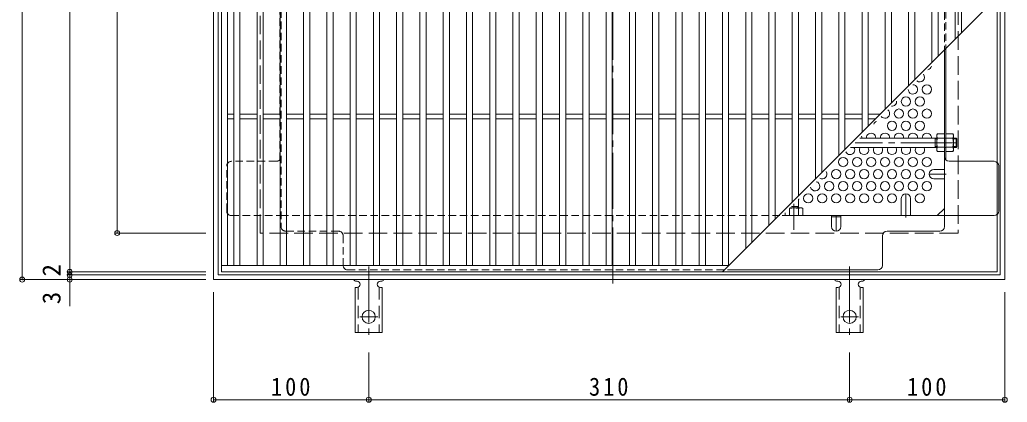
# Model space of a CAD drawing. Units: millimetres at full size, sheet at 1:4. Extents: x -744 to 1008, y -779 to 706.
# Drawn here: x -731 to -95, y -25 to 221 of the extents above; entities that cross this region are included whole.
import ezdxf
from ezdxf.enums import TextEntityAlignment as Align

# ---------------------------------------------------------------- set-up
doc = ezdxf.new("R2010")
doc.units = ezdxf.units.MM
doc.header["$LTSCALE"] = 4
doc.header["$PDMODE"] = 32
doc.header["$PDSIZE"] = 3.2
for name, pattern in [('CHAIN1', [8, 5, -1, 1, -1]), ('CHAIN2', [12, 9, -1, 1, -1]), ('DASHED1', [1.8, 1.2, -0.6]), ('DASHED2', [3, 2, -1]), ('DASHED3', [4, 3, -1])]:
    doc.linetypes.add(name, pattern=pattern)
for name, color, linetype, lineweight in [('A-1_躯体', 3, 'Continuous', 9), ('A-2_仕上', 3, 'Continuous', 9), ('A-4_その他', 7, 'Continuous', 9), ('A-6_寸法', 2, 'Continuous', 9), ('A-7_ハッチ', 2, 'Continuous', 9), ('A-8_記号', 2, 'Continuous', 9), ('A-A_ﾊｯﾁ-ﾜｸ', 3, 'Continuous', 9), ('A-B_ﾊｯﾁ', 2, 'Continuous', 9)]:
    doc.layers.add(name, color=color, linetype=linetype, lineweight=lineweight)
doc.styles.add('ＭＳ ゴシック', font='')
doc.styles.get('ＭＳ ゴシック').set_extended_font_data('MS Gothic')

msp = doc.modelspace()

# ---------------------------------------------------------------- linework, layer by layer
at = {"layer": 'A-1_躯体', "color": 2}
for p, q in [((-99.348, 560.989), (-99.348, 56.989)), ((-96.348, 563.989), (-96.348, 53.989)), ((-96.348, 53.989), (-606.348, 53.989)), ((-99.348, 56.989), (-603.349, 56.989))]:
    msp.add_line(p, q, dxfattribs=at)
at = {"layer": 'A-1_躯体', "color": 2, "linetype": 'DASHED3'}
for p, q in [((-126.348, 533.989), (-126.348, 83.989)), ((-126.348, 83.989), (-576.348, 83.989))]:
    msp.add_line(p, q, dxfattribs=at)
at = {"layer": 'A-1_躯体', "linetype": 'CHAIN2'}
for p, q in [((-127.242, 142.186), (-192.846, 142.186)), ((-232.242, 102.789), (-232.242, 85.953))]:
    msp.add_line(p, q, dxfattribs=at)
at = {"layer": 'A-1_躯体'}
for p, q in [((-140.242, 145.186), (-189.846, 145.186)), ((-141.242, 139.186), (-141.242, 145.186)), ((-141.242, 144.686), (-140.242, 144.686)), ((-127.742, 145.186), (-129.442, 145.186)), ((-129.442, 144.686), (-127.242, 144.686)), ((-127.742, 139.186), (-127.742, 145.186)), ((-127.742, 145.186), (-127.242, 144.686)), ((-127.242, 139.686), (-127.242, 144.686)), ((-140.242, 139.186), (-195.846, 139.186)), ((-141.242, 139.686), (-140.242, 139.686)), ((-129.442, 139.686), (-127.242, 139.686)), ((-127.742, 139.186), (-129.442, 139.186)), ((-127.742, 139.186), (-127.242, 139.686)), ((-229.242, 105.789), (-229.242, 100.186)), ((-234.742, 100.289), (-234.742, 100.186)), ((-233.846, 101.186), (-229.242, 101.186)), ((-229.742, 101.186), (-229.742, 100.186))]:
    msp.add_line(p, q, dxfattribs=at)
at = {"layer": 'A-1_躯体', "color": 2}
for points in [[(-606.348, 53.989), (-606.348, 563.989), (-96.348, 563.989)], [(-603.349, 56.989), (-603.349, 560.989), (-99.348, 560.989)]]:
    msp.add_lwpolyline(points, dxfattribs=at)
at = {"layer": 'A-1_躯体', "color": 2, "linetype": 'DASHED3'}
msp.add_lwpolyline([(-576.348, 83.989), (-576.348, 533.989), (-126.348, 533.989)], dxfattribs=at)
at = {"layer": 'A-2_仕上'}
for p, q in [((-601.348, 58.989), (-601.348, 558.989)), ((-597.348, 62.989), (-597.348, 554.989)), ((-593.348, 62.989), (-593.348, 554.989)), ((-589.348, 62.989), (-589.348, 554.989)), ((-578.348, 62.989), (-578.348, 554.989)), ((-574.348, 62.989), (-574.348, 554.989)), ((-563.348, 62.989), (-563.348, 554.989)), ((-559.348, 62.989), (-559.348, 554.989)), ((-548.348, 62.989), (-548.348, 554.989)), ((-544.348, 62.989), (-544.348, 554.989)), ((-533.347, 62.989), (-533.347, 554.989)), ((-529.348, 62.989), (-529.348, 554.989)), ((-518.347, 62.989), (-518.347, 554.989)), ((-514.347, 62.989), (-514.347, 554.989)), ((-503.347, 62.989), (-503.347, 554.989)), ((-499.347, 62.989), (-499.347, 554.989)), ((-488.347, 62.989), (-488.347, 554.989)), ((-484.347, 62.989), (-484.347, 554.989)), ((-473.347, 62.989), (-473.347, 554.989)), ((-469.347, 62.989), (-469.347, 554.989)), ((-458.347, 62.989), (-458.347, 554.989)), ((-454.347, 62.989), (-454.347, 554.989)), ((-443.347, 62.989), (-443.347, 554.989)), ((-439.347, 62.989), (-439.347, 554.989)), ((-428.347, 62.989), (-428.347, 554.989)), ((-424.347, 62.989), (-424.347, 554.989)), ((-413.347, 62.989), (-413.347, 554.989)), ((-409.347, 62.989), (-409.347, 554.989)), ((-398.346, 62.989), (-398.346, 554.989)), ((-394.347, 62.989), (-394.347, 554.989)), ((-383.346, 62.989), (-383.346, 554.989)), ((-379.346, 62.989), (-379.346, 554.989)), ((-368.346, 62.989), (-368.346, 554.989)), ((-364.346, 62.989), (-364.346, 554.989)), ((-353.346, 62.989), (-353.346, 554.989)), ((-349.346, 62.989), (-349.346, 554.989)), ((-338.346, 62.989), (-338.346, 554.989)), ((-334.346, 62.989), (-334.346, 554.989)), ((-323.346, 62.989), (-323.346, 554.989)), ((-319.346, 62.989), (-319.346, 554.989)), ((-308.346, 62.989), (-308.346, 554.989)), ((-304.346, 62.989), (-304.346, 554.989)), ((-293.346, 62.989), (-293.346, 554.989)), ((-289.346, 62.989), (-289.346, 554.989)), ((-278.346, 62.989), (-278.346, 554.989)), ((-274.346, 62.992), (-274.346, 554.989)), ((-263.345, 73.992), (-263.345, 554.989)), ((-259.346, 77.992), (-259.346, 554.989)), ((-248.345, 88.992), (-248.345, 554.989)), ((-244.345, 92.992), (-244.345, 554.989)), ((-233.345, 103.992), (-233.345, 554.989)), ((-229.345, 107.992), (-229.345, 554.989)), ((-218.345, 118.992), (-218.345, 554.989)), ((-214.345, 122.992), (-214.345, 554.989)), ((-203.345, 133.992), (-203.345, 554.989)), ((-199.345, 137.992), (-199.345, 554.989)), ((-188.345, 148.992), (-188.345, 554.989)), ((-184.345, 152.992), (-184.345, 554.989)), ((-173.345, 163.992), (-173.345, 554.989)), ((-169.345, 167.992), (-169.345, 554.989)), ((-158.345, 178.993), (-158.345, 554.989)), ((-154.345, 182.993), (-154.345, 554.989)), ((-143.345, 193.993), (-143.345, 554.989)), ((-139.345, 197.993), (-139.345, 554.989)), ((-128.344, 208.993), (-128.344, 554.989)), ((-124.345, 212.993), (-124.345, 554.989)), ((-101.348, 558.989), (-101.348, 58.989)), ((-101.348, 235.989), (-278.348, 58.989)), ((-597.348, 160.489), (-593.348, 160.489)), ((-589.348, 160.489), (-578.348, 160.489)), ((-574.348, 160.489), (-563.348, 160.489)), ((-559.348, 160.489), (-548.348, 160.489)), ((-544.348, 160.489), (-533.347, 160.489)), ((-529.348, 160.489), (-518.347, 160.489)), ((-514.347, 160.489), (-503.347, 160.489)), ((-499.347, 160.489), (-488.347, 160.489)), ((-484.347, 160.489), (-473.347, 160.489)), ((-469.347, 160.489), (-458.347, 160.489)), ((-454.347, 160.489), (-443.347, 160.489)), ((-439.347, 160.489), (-428.347, 160.489)), ((-424.347, 160.489), (-413.347, 160.489)), ((-409.347, 160.489), (-398.346, 160.489)), ((-394.347, 160.489), (-383.346, 160.489)), ((-379.346, 160.489), (-368.346, 160.489)), ((-364.346, 160.489), (-353.346, 160.489)), ((-349.346, 160.489), (-338.346, 160.489)), ((-334.346, 160.489), (-323.346, 160.489)), ((-319.346, 160.489), (-308.346, 160.489)), ((-304.346, 160.489), (-293.346, 160.489)), ((-289.346, 160.489), (-278.346, 160.489)), ((-274.346, 160.489), (-263.345, 160.489)), ((-259.346, 160.489), (-248.345, 160.489)), ((-244.345, 160.489), (-233.345, 160.489)), ((-229.345, 160.489), (-218.345, 160.489)), ((-214.345, 160.489), (-203.345, 160.489)), ((-199.345, 160.489), (-188.345, 160.489)), ((-184.345, 160.489), (-176.848, 160.489)), ((-597.348, 157.489), (-593.348, 157.489)), ((-589.348, 157.489), (-578.348, 157.489)), ((-574.348, 157.489), (-563.348, 157.489)), ((-559.348, 157.489), (-548.348, 157.489)), ((-544.348, 157.489), (-533.347, 157.489)), ((-529.348, 157.489), (-518.347, 157.489)), ((-514.347, 157.489), (-503.347, 157.489)), ((-499.347, 157.489), (-488.347, 157.489)), ((-484.347, 157.489), (-473.347, 157.489)), ((-469.347, 157.489), (-458.347, 157.489)), ((-454.347, 157.489), (-443.347, 157.489)), ((-439.347, 157.489), (-428.347, 157.489)), ((-424.347, 157.489), (-413.347, 157.489)), ((-409.347, 157.489), (-398.346, 157.489)), ((-394.347, 157.489), (-383.346, 157.489)), ((-379.346, 157.489), (-368.346, 157.489)), ((-364.346, 157.489), (-353.346, 157.489)), ((-349.346, 157.489), (-338.346, 157.489)), ((-334.346, 157.489), (-323.346, 157.489)), ((-319.346, 157.489), (-308.346, 157.489)), ((-304.346, 157.489), (-293.346, 157.489)), ((-289.346, 157.489), (-278.346, 157.489)), ((-274.346, 157.489), (-263.345, 157.489)), ((-259.346, 157.489), (-248.345, 157.489)), ((-244.345, 157.489), (-233.345, 157.489)), ((-229.345, 157.489), (-218.345, 157.489)), ((-214.345, 157.489), (-203.345, 157.489)), ((-199.345, 157.489), (-188.345, 157.489)), ((-184.345, 157.489), (-179.849, 157.489)), ((-601.348, 62.989), (-274.348, 62.989)), ((-101.348, 58.989), (-601.348, 58.989))]:
    msp.add_line(p, q, dxfattribs=at)
at = {"layer": 'A-4_その他'}
for p, q in [((-729.689, 563.989), (-729.689, 53.989)), ((-699.084, 558.989), (-699.084, 58.989)), ((-668.479, 533.989), (-668.479, 83.989)), ((-669.679, 83.989), (-611.349, 83.989)), ((-700.284, 58.989), (-611.349, 58.989)), ((-699.084, 58.989), (-699.084, 56.989)), ((-730.889, 53.989), (-611.349, 53.989)), ((-700.284, 56.989), (-611.349, 56.989)), ((-699.084, 56.989), (-699.084, 36.981)), ((-606.348, -24.588), (-606.348, 45.989)), ((-96.348, -24.588), (-96.348, 45.989)), ((-506.348, -24.588), (-506.348, 7.057)), ((-196.348, -24.588), (-196.348, 7.057)), ((-606.348, -23.388), (-506.348, -23.388)), ((-506.348, -23.388), (-196.348, -23.388)), ((-196.348, -23.388), (-96.348, -23.388))]:
    msp.add_line(p, q, dxfattribs=at)
for p in [(-668.479, 83.989), (-699.084, 58.989), (-699.084, 56.989), (-729.689, 53.989), (-699.084, 53.989), (-606.348, -23.388), (-506.348, -23.388), (-196.348, -23.388), (-96.348, -23.388)]:
    msp.add_point(p, dxfattribs=at)
at = {"layer": 'A-6_寸法'}
for centre in [(-146.542, 176.487), (-160.042, 168.693), (-151.042, 168.693), (-164.542, 160.899), (-155.542, 160.899), (-146.542, 160.899), (-169.042, 153.104), (-160.042, 153.104), (-151.042, 153.104), (-200.542, 129.722), (-191.542, 129.722), (-182.542, 129.722), (-173.542, 129.722), (-164.542, 129.722), (-155.542, 129.722), (-146.542, 129.722), (-205.042, 121.928), (-196.042, 121.928), (-187.042, 121.928), (-178.042, 121.928), (-169.042, 121.928), (-160.042, 121.928), (-151.042, 121.928), (-209.542, 114.133), (-200.542, 114.133), (-191.542, 114.133), (-182.542, 114.133), (-173.542, 114.133), (-164.542, 114.133), (-155.542, 114.133), (-146.542, 114.133), (-223.042, 106.339), (-214.042, 106.339), (-205.042, 106.339), (-196.042, 106.339), (-187.042, 106.339), (-178.042, 106.339), (-169.042, 106.339), (-151.042, 106.339)]:
    msp.add_circle(centre, 3, dxfattribs=at)
for centre, start, end in [((-146.542, 192.076), 282.70722, 347.29278), ((-151.042, 184.281), 228.9492, 41.0508), ((-155.542, 176.487), 179.96123, 90.03877), ((-169.042, 168.693), 264.58915, 5.41085), ((-173.542, 160.899), 216.99966, 53.00034), ((-178.042, 153.104), 111.29624, 158.70376), ((-182.542, 145.31), 357.61786, 182.38214), ((-173.542, 145.31), 357.61786, 182.38214), ((-164.542, 145.31), 357.61786, 182.38214), ((-155.542, 145.31), 357.61786, 182.38214), ((-146.542, 145.31), 357.61786, 182.38214), ((-191.542, 145.31), 357.61786, 19.58149), ((-196.042, 137.516), 204.68201, 33.81492), ((-187.042, 137.516), 146.18508, 33.81492), ((-178.042, 137.516), 146.18508, 33.81492), ((-169.042, 137.516), 146.18508, 33.81492), ((-160.042, 137.516), 146.18508, 33.81492), ((-151.042, 137.516), 146.18508, 33.81492), ((-214.042, 121.928), 237.77811, 32.22189), ((-218.542, 114.133), 191.26992, 78.73008), ((-232.042, 106.339), 338.96053, 352.85353)]:
    msp.add_arc(centre, 3, start, end, dxfattribs=at)
at = {"layer": 'A-7_ハッチ', "linetype": 'CHAIN2'}
msp.add_line((-349.042, 567.586), (-349.042, 50.392), dxfattribs=at)
at = {"layer": 'A-7_ハッチ', "linetype": 'DASHED1'}
for p, q in [((-562.842, 529.793), (-562.842, 88.186)), ((-135.242, 199.789), (-135.242, 529.793)), ((-563.642, 131.147), (-563.642, 290.528)), ((-134.442, 200.589), (-134.442, 290.528)), ((-134.442, 145.186), (-135.242, 145.186)), ((-134.442, 138.986), (-135.242, 138.986)), ((-565.842, 130.186), (-594.846, 130.186)), ((-597.846, 98.186), (-597.846, 127.186)), ((-594.846, 95.186), (-562.842, 95.186)), ((-562.842, 95.186), (-239.846, 95.186)), ((-525.841, 85.186), (-559.842, 85.186)), ((-522.841, 82.186), (-522.841, 63.186)), ((-519.841, 60.186), (-274.846, 60.186))]:
    msp.add_line(p, q, dxfattribs=at)
at = {"layer": 'A-7_ハッチ'}
for p, q in [((-135.242, 88.186), (-135.242, 199.789)), ((-134.442, 131.147), (-134.442, 200.589)), ((-103.239, 130.186), (-132.242, 130.186)), ((-100.239, 98.186), (-100.239, 127.186)), ((-139.854, 95.186), (-135.242, 99.798)), ((-239.846, 95.186), (-103.239, 95.186)), ((-208.042, 94.386), (-202.042, 94.386)), ((-172.243, 85.186), (-138.242, 85.186)), ((-175.243, 63.186), (-175.243, 82.186)), ((-274.846, 60.186), (-178.243, 60.186))]:
    msp.add_line(p, q, dxfattribs=at)
at = {"layer": 'A-7_ハッチ', "linetype": 'DASHED1'}
for centre, start, end in [((-594.846, 127.186), 90, 180), ((-565.842, 133.186), 270, 0), ((-594.846, 98.186), 180, 270), ((-559.842, 88.186), 180, 270), ((-525.841, 82.186), 0, 90), ((-519.841, 63.186), 180, 270)]:
    msp.add_arc(centre, 3, start, end, dxfattribs=at)
at = {"layer": 'A-7_ハッチ'}
for centre, start, end in [((-132.242, 133.186), 180, 270), ((-103.239, 127.186), 0, 90), ((-103.239, 98.186), 270, 0), ((-172.243, 82.186), 90, 180), ((-138.242, 88.186), 270, 0), ((-178.243, 63.186), 270, 0)]:
    msp.add_arc(centre, 3, start, end, dxfattribs=at)
at = {"layer": 'A-8_記号', "linetype": 'CHAIN1'}
for p, q in [((-134.042, 121.928), (-145.042, 121.928)), ((-160.042, 93.986), (-160.042, 109.336)), ((-205.042, 95.186), (-205.042, 85.185))]:
    msp.add_line(p, q, dxfattribs=at)
at = {"layer": 'A-8_記号'}
for p, q in [((-142.042, 124.928), (-135.242, 124.928)), ((-142.042, 118.928), (-135.242, 118.928)), ((-163.042, 106.336), (-163.042, 95.186)), ((-157.042, 106.336), (-157.042, 95.186)), ((-208.042, 88.185), (-208.042, 95.186)), ((-202.042, 88.185), (-202.042, 95.186))]:
    msp.add_line(p, q, dxfattribs=at)
for centre, start, end in [((-142.042, 121.928), 90, 270), ((-160.042, 106.336), 0, 180), ((-205.042, 88.185), 180, 0)]:
    msp.add_arc(centre, 3, start, end, dxfattribs=at)
at = {"layer": 'A-A_ﾊｯﾁ-ﾜｸ', "color": 7, "linetype": 'CHAIN2'}
for p, q in [((-506.348, 62.457), (-506.348, 15.057)), ((-196.348, 62.457), (-196.348, 15.057)), ((-512.124, 29.989), (-500.572, 29.989)), ((-202.124, 29.989), (-190.572, 29.989))]:
    msp.add_line(p, q, dxfattribs=at)
at = {"layer": 'A-A_ﾊｯﾁ-ﾜｸ'}
for p, q in [((-514.348, 52.989), (-513.848, 52.989)), ((-498.853, 52.989), (-498.34, 52.989)), ((-204.348, 52.989), (-203.848, 52.989)), ((-188.853, 52.989), (-188.34, 52.989)), ((-515.098, 48.989), (-513.848, 48.989)), ((-515.098, 48.989), (-515.098, 19.989)), ((-497.598, 48.989), (-498.848, 48.989)), ((-497.598, 48.989), (-497.598, 19.989)), ((-205.098, 48.989), (-203.848, 48.989)), ((-205.098, 48.989), (-205.098, 19.989)), ((-187.598, 48.989), (-188.848, 48.989)), ((-187.598, 48.989), (-187.598, 19.989)), ((-497.598, 19.989), (-515.098, 19.989)), ((-187.598, 19.989), (-205.098, 19.989))]:
    msp.add_line(p, q, dxfattribs=at)
at = {"layer": 'A-A_ﾊｯﾁ-ﾜｸ', "linetype": 'DASHED2'}
for p, q in [((-513.098, 49.135), (-513.098, 19.989)), ((-499.598, 49.135), (-499.598, 19.989)), ((-203.098, 49.135), (-203.098, 19.989)), ((-189.598, 49.135), (-189.598, 19.989))]:
    msp.add_line(p, q, dxfattribs=at)
at = {"layer": 'A-A_ﾊｯﾁ-ﾜｸ'}
for centre in [(-506.348, 29.989), (-196.348, 29.989)]:
    msp.add_circle(centre, 4.25, dxfattribs=at)
for centre, start, end in [((-514.348, 54.989), 209.99951, 269.72403), ((-513.848, 50.989), 270, 90), ((-498.848, 50.989), 90.13329, 270), ((-498.348, 54.989), 270.24162, 330.00072), ((-204.348, 54.989), 209.99951, 269.72403), ((-203.848, 50.989), 270, 90), ((-188.848, 50.989), 90.13329, 270), ((-188.348, 54.989), 270.24162, 330.00072)]:
    msp.add_arc(centre, 2, start, end, dxfattribs=at)
at = {"layer": 'A-B_ﾊｯﾁ'}
for p, q in [((-140.242, 147.185), (-139.809, 147.936)), ((-140.242, 137.186), (-140.242, 147.185)), ((-135.242, 147.936), (-139.809, 147.936)), ((-135.242, 136.436), (-135.242, 147.936)), ((-134.442, 136.436), (-134.442, 147.936)), ((-134.442, 147.936), (-129.875, 147.936)), ((-129.442, 147.185), (-129.875, 147.936)), ((-129.442, 137.186), (-129.442, 147.185)), ((-139.809, 145.049), (-135.242, 145.049)), ((-129.875, 145.049), (-134.442, 145.049)), ((-140.242, 137.186), (-139.809, 136.436)), ((-139.809, 139.322), (-135.242, 139.322)), ((-135.242, 136.436), (-139.809, 136.436)), ((-129.875, 139.322), (-134.442, 139.322)), ((-134.442, 136.436), (-129.875, 136.436)), ((-129.442, 137.186), (-129.875, 136.436)), ((-237.992, 95.186), (-237.992, 97.039)), ((-235.105, 99.752), (-235.105, 95.186)), ((-234.846, 100.186), (-227.242, 100.186)), ((-229.379, 99.752), (-229.379, 95.186)), ((-227.242, 100.186), (-226.492, 99.752))]:
    msp.add_line(p, q, dxfattribs=at)
msp.add_lwpolyline([(-237.992, 95.186), (-226.492, 95.186), (-226.492, 99.752)], dxfattribs=at)
for centre, radius, start, end in [((-136.96, 146.291), 3.29, 149.99998, 176.07924), ((-137.507, 146.526), 2.735, 180.2103, 212.68507), ((-132.724, 146.291), 3.29, 3.92076, 30.00002), ((-132.177, 146.526), 2.735, 327.31493, 359.7897), ((-130.559, 142.186), 9.683, 162.79973, 197.20026), ((-139.125, 142.186), 9.683, 342.79974, 17.20027), ((-137.507, 137.845), 2.735, 147.31491, 179.78969), ((-136.96, 138.08), 3.29, 183.92075, 210), ((-132.177, 137.845), 2.735, 0.21031, 32.68509), ((-132.724, 138.08), 3.29, 330, 356.07925), ((-236.582, 97.451), 2.735, 57.31491, 59.95843), ((-232.242, 90.503), 9.683, 72.79973, 107.20026), ((-227.902, 97.451), 2.735, 90.2103, 122.68507), ((-228.137, 96.904), 3.29, 59.99998, 86.07924)]:
    msp.add_arc(centre, radius, start, end, dxfattribs=at)

# ---------------------------------------------------------------- texts
at = {"layer": 'A-4_その他', "color": 2, "style": 'ＭＳ ゴシック'}
for s, p in [('2', (-701.484, 56.029)), ('3', (-701.484, 38.174))]:
    msp.add_text(s, height=11.73, rotation=90, dxfattribs=at).set_placement(p, align=Align.BOTTOM_LEFT)
at = {"layer": 'A-4_その他', "color": 2, "char_height": 11.73, "attachment_point": 7, "style": 'ＭＳ ゴシック'}
for s, insert in [('\\T1.27;\\W0.9;100', (-569.348, -20.988)), ('\\T1.27;\\W0.9;310', (-364.348, -20.988)), ('\\T1.27;\\W0.9;100', (-159.348, -20.988))]:
    msp.add_mtext(s, dxfattribs=dict(at, insert=insert))

doc.saveas('drawing.dxf')
